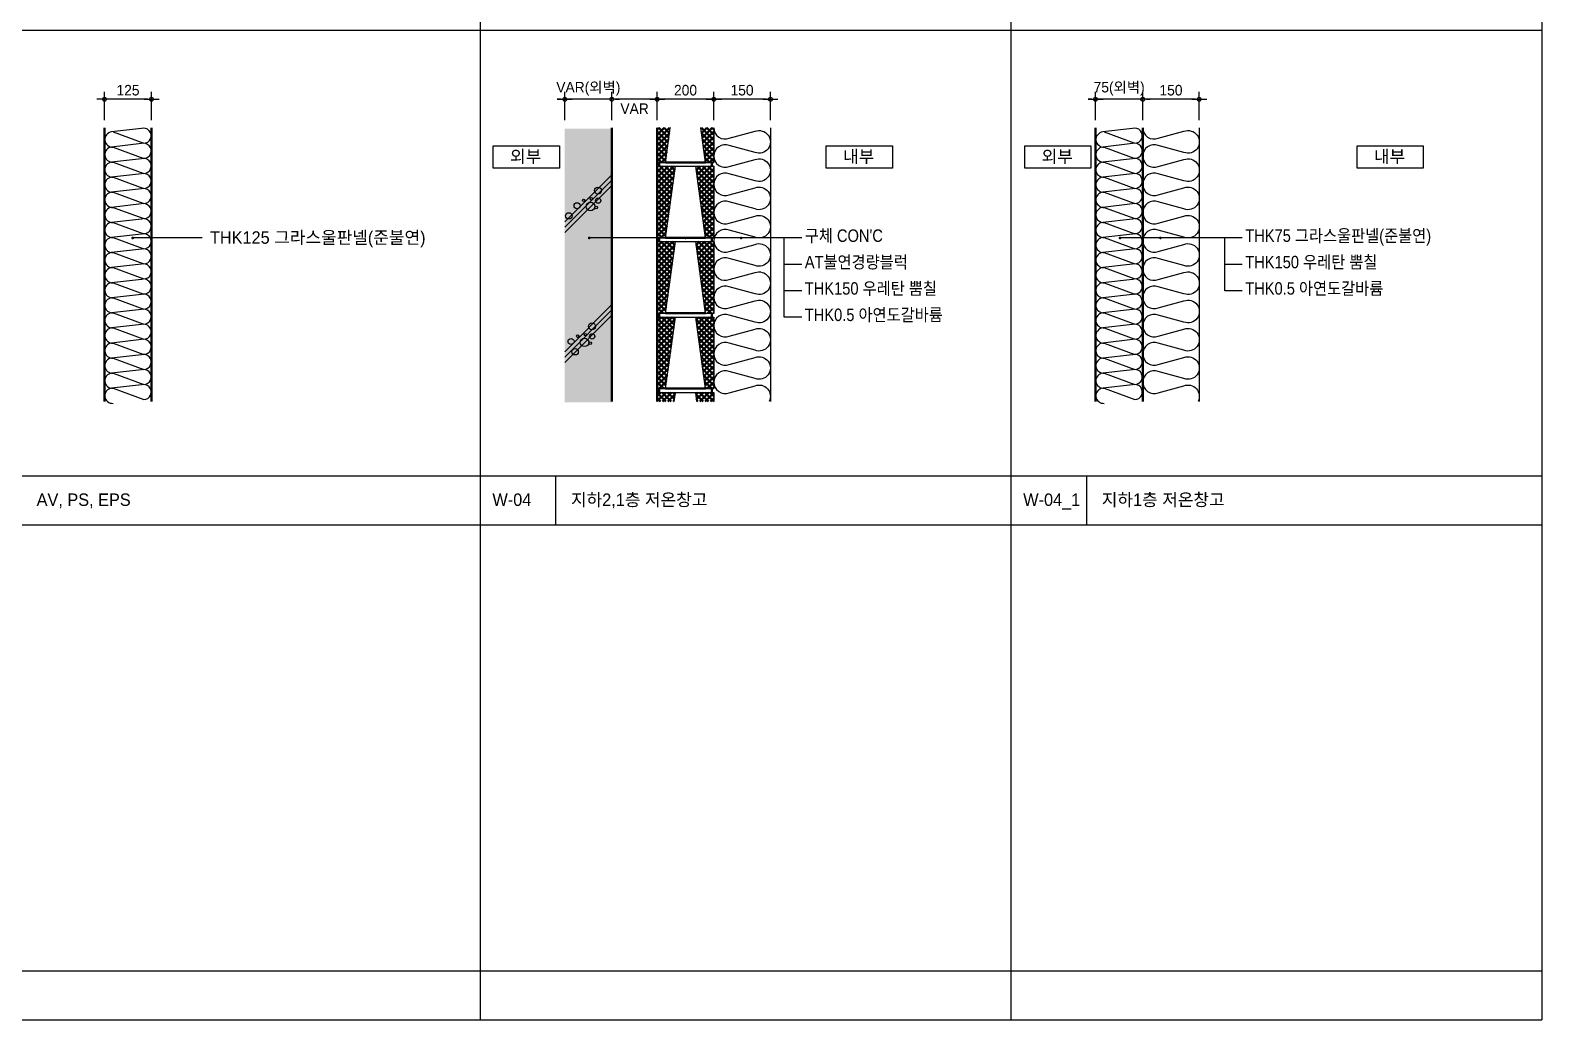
# Model space of a CAD drawing. Header units: millimetres. Extents: x 759136 to 783884, y -498149 to -492840.
# Drawn here: x 770666 to 774676, y -498091 to -495465 of the extents above; entities that cross this region are included whole.
import ezdxf

# ---------------------------------------------------------------- set-up
doc = ezdxf.new("R2010")
doc.units = ezdxf.units.MM
doc.layers.get('DEFPOINTS').update_dxf_attribs({"lineweight": 13})
for name, color, linetype in [('3TEX', 3, 'Continuous'), ('4ETC', 4, 'Continuous'), ('7SYM', 7, 'Continuous'), ('9', 7, 'Continuous'), ('COLM', 2, 'Continuous'), ('DIM', 8, 'Continuous'), ('ETC', 8, 'Continuous'), ('FIN', 6, 'Continuous'), ('HAT', 5, 'Continuous'), ('HAT9', 9, 'Continuous'), ('S2', 253, 'Continuous'), ('SY', 1, 'Continuous'), ('TEXT', 7, 'Continuous'), ('WAL', 3, 'Continuous')]:
    doc.layers.add(name, color=color, linetype=linetype)
doc.styles.add('1', font='')
doc.styles.add('나눔고딕', font='')
doc.styles.get('1').set_extended_font_data('Dotum')
doc.styles.get('나눔고딕').set_extended_font_data('Dotum')
doc.dimstyles.new('SAMOO-3', dxfattribs={"dimscale": 200, "dimtxt": 3.5, "dimasz": 1, "dimexe": 2, "dimexo": 2, "dimgap": 1, "dimtad": 1, "dimdec": 0, "dimlunit": 6, "dimtxsty": '나눔고딕', "dimblk": 'dimdot', "dimcen": 2.5, "dimdle": 1.5, "dimclrt": 2, "dimazin": 0, "dimtfac": 1, "dimtdec": 0, "dimtix": 1, "dimtmove": 2, "dimatfit": 3, "dimfxl": 1, "dimtvp": 1, "dimtolj": 1, "dimtzin": 0, "dimarcsym": 0})

# ---------------------------------------------------------------- blocks, each defined once
blk = doc.blocks.new('dimdot')
blk.add_line((-2, 0), (2, 0))
blk.add_circle((0, 0), 0.5)
blk = doc.blocks.new('*D31')
at = {"layer": 'DEFPOINTS', "color": 0}
for p in [(770863.2, -495648.5), (770863.2, -495724), (770988.2, -495724)]:
    blk.add_point(p, dxfattribs=at)
at = {"layer": 'DIM', "color": 0, "lineweight": -2}
for p, q in [((770863.2, -495704), (770863.2, -495628.5)), ((770988.2, -495704), (770988.2, -495628.5)), ((770978.2, -495648.5), (770873.2, -495648.5))]:
    blk.add_line(p, q, dxfattribs=at)
at = {"layer": 'DIM', "color": 0, "lineweight": -2, "xscale": 10, "yscale": 10, "zscale": 10, "rotation": 180}
blk.add_blockref('dimdot', (770863.2, -495648.5), dxfattribs=at)
at = {"layer": 'DIM', "color": 0, "lineweight": -2, "xscale": 10, "yscale": 10, "zscale": 10}
blk.add_blockref('dimdot', (770988.2, -495648.5), dxfattribs=at)
at = {"layer": 'DIM', "color": 2, "insert": (770925.7, -495624.5), "char_height": 28, "attachment_point": 5, "style": '나눔고딕'}
blk.add_mtext('\\A1;125', dxfattribs=at)
blk = doc.blocks.new('insul2')
blk.add_lwpolyline([(0.199, 0.194), (0.439, 0.844, 1.172784), (0.127, 0.794), (0.199, 0.164, 0.995634), (0.519, 0.194)], format="xyb")
blk = doc.blocks.new('*D25')
at = {"layer": 'DEFPOINTS', "color": 0}
for p in [(773617.2, -495648.5), (773617.2, -495724), (773767.2, -495724)]:
    blk.add_point(p, dxfattribs=at)
at = {"layer": 'DIM', "color": 0, "lineweight": -2}
for p, q in [((773617.2, -495704), (773617.2, -495628.5)), ((773767.2, -495704), (773767.2, -495628.5)), ((773757.2, -495648.5), (773627.2, -495648.5))]:
    blk.add_line(p, q, dxfattribs=at)
at = {"layer": 'DIM', "color": 0, "lineweight": -2, "xscale": 10, "yscale": 10, "zscale": 10, "rotation": 180}
blk.add_blockref('dimdot', (773617.2, -495648.5), dxfattribs=at)
at = {"layer": 'DIM', "color": 0, "lineweight": -2, "xscale": 10, "yscale": 10, "zscale": 10}
blk.add_blockref('dimdot', (773767.2, -495648.5), dxfattribs=at)
at = {"layer": 'DIM', "color": 2, "insert": (773692.2, -495624.5), "char_height": 28, "attachment_point": 5, "style": '나눔고딕'}
blk.add_mtext('\\A1;150', dxfattribs=at)
blk = doc.blocks.new('*D26')
at = {"layer": 'DEFPOINTS', "color": 0}
for p in [(773492.2, -495648.5), (773492.2, -495724), (773617.2, -495724)]:
    blk.add_point(p, dxfattribs=at)
at = {"layer": 'DIM', "color": 0, "lineweight": -2}
for p, q in [((773492.2, -495704), (773492.2, -495628.5)), ((773617.2, -495704), (773617.2, -495628.5)), ((773482.2, -495648.5), (773472.2, -495648.5)), ((773617.2, -495648.5), (773492.2, -495648.5)), ((773627.2, -495648.5), (773637.2, -495648.5))]:
    blk.add_line(p, q, dxfattribs=at)
at = {"layer": 'DIM', "color": 0, "lineweight": -2, "xscale": 10, "yscale": 10, "zscale": 10}
blk.add_blockref('dimdot', (773492.2, -495648.5), dxfattribs=at)
at = {"layer": 'DIM', "color": 0, "lineweight": -2, "xscale": 10, "yscale": 10, "zscale": 10, "rotation": 180}
blk.add_blockref('dimdot', (773617.2, -495648.5), dxfattribs=at)
at = {"layer": 'DIM', "color": 2, "insert": (773554.7, -495620.5), "char_height": 28, "attachment_point": 5, "style": '나눔고딕'}
blk.add_mtext('\\A1;75(외벽)', dxfattribs=at)
blk = doc.blocks.new('*D42')
at = {"layer": 'DEFPOINTS', "color": 0}
for p in [(772479.5, -495648.5), (772479.5, -495724), (772629.5, -495724)]:
    blk.add_point(p, dxfattribs=at)
at = {"layer": 'DIM', "color": 0, "lineweight": -2}
for p, q in [((772479.5, -495704), (772479.5, -495628.5)), ((772629.5, -495704), (772629.5, -495628.5)), ((772619.5, -495648.5), (772489.5, -495648.5))]:
    blk.add_line(p, q, dxfattribs=at)
at = {"layer": 'DIM', "color": 0, "lineweight": -2, "xscale": 10, "yscale": 10, "zscale": 10, "rotation": 180}
blk.add_blockref('dimdot', (772479.5, -495648.5), dxfattribs=at)
at = {"layer": 'DIM', "color": 0, "lineweight": -2, "xscale": 10, "yscale": 10, "zscale": 10}
blk.add_blockref('dimdot', (772629.5, -495648.5), dxfattribs=at)
at = {"layer": 'DIM', "color": 2, "insert": (772554.5, -495624.5), "char_height": 28, "attachment_point": 5, "style": '나눔고딕'}
blk.add_mtext('\\A1;150', dxfattribs=at)
blk = doc.blocks.new('*D43')
at = {"layer": 'DEFPOINTS', "color": 0}
for p in [(772329.5, -495648.5), (772329.5, -495724), (772479.5, -495724)]:
    blk.add_point(p, dxfattribs=at)
at = {"layer": 'DIM', "color": 0, "lineweight": -2}
for p, q in [((772329.5, -495704), (772329.5, -495628.5)), ((772479.5, -495704), (772479.5, -495628.5)), ((772469.5, -495648.5), (772339.5, -495648.5))]:
    blk.add_line(p, q, dxfattribs=at)
at = {"layer": 'DIM', "color": 0, "lineweight": -2, "xscale": 10, "yscale": 10, "zscale": 10, "rotation": 180}
blk.add_blockref('dimdot', (772329.5, -495648.5), dxfattribs=at)
at = {"layer": 'DIM', "color": 0, "lineweight": -2, "xscale": 10, "yscale": 10, "zscale": 10}
blk.add_blockref('dimdot', (772479.5, -495648.5), dxfattribs=at)
at = {"layer": 'DIM', "color": 2, "insert": (772404.5, -495624.5), "char_height": 28, "attachment_point": 5, "style": '나눔고딕'}
blk.add_mtext('\\A1;200', dxfattribs=at)
blk = doc.blocks.new('*D44')
at = {"layer": 'DEFPOINTS', "color": 0}
for p in [(772084.2, -495648.5), (772084.2, -495724), (772209.2, -495724)]:
    blk.add_point(p, dxfattribs=at)
at = {"layer": 'DIM', "color": 0, "lineweight": -2}
for p, q in [((772084.2, -495704), (772084.2, -495628.5)), ((772209.2, -495704), (772209.2, -495628.5)), ((772074.2, -495648.5), (772064.2, -495648.5)), ((772209.2, -495648.5), (772084.2, -495648.5)), ((772219.2, -495648.5), (772229.2, -495648.5))]:
    blk.add_line(p, q, dxfattribs=at)
at = {"layer": 'DIM', "color": 0, "lineweight": -2, "xscale": 10, "yscale": 10, "zscale": 10}
blk.add_blockref('dimdot', (772084.2, -495648.5), dxfattribs=at)
at = {"layer": 'DIM', "color": 0, "lineweight": -2, "xscale": 10, "yscale": 10, "zscale": 10, "rotation": 180}
blk.add_blockref('dimdot', (772209.2, -495648.5), dxfattribs=at)
at = {"layer": 'DIM', "color": 2, "insert": (772146.7, -495620.5), "char_height": 28, "attachment_point": 5, "style": '나눔고딕'}
blk.add_mtext('\\A1;VAR(외벽)', dxfattribs=at)
blk = doc.blocks.new('*D45')
at = {"layer": 'DEFPOINTS', "color": 0}
for p in [(772209.2, -495648.5), (772209.2, -495724), (772329.5, -495724)]:
    blk.add_point(p, dxfattribs=at)
at = {"layer": 'DIM', "color": 0, "lineweight": -2}
for p, q in [((772209.2, -495704), (772209.2, -495628.5)), ((772329.5, -495704), (772329.5, -495628.5)), ((772319.5, -495648.5), (772219.2, -495648.5))]:
    blk.add_line(p, q, dxfattribs=at)
at = {"layer": 'DIM', "color": 0, "lineweight": -2, "xscale": 10, "yscale": 10, "zscale": 10, "rotation": 180}
blk.add_blockref('dimdot', (772209.2, -495648.5), dxfattribs=at)
at = {"layer": 'DIM', "color": 0, "lineweight": -2, "xscale": 10, "yscale": 10, "zscale": 10}
blk.add_blockref('dimdot', (772329.5, -495648.5), dxfattribs=at)
at = {"layer": 'DIM', "color": 2, "insert": (772269.4, -495673.3), "char_height": 28, "attachment_point": 5, "style": '나눔고딕'}
blk.add_mtext('\\A1;VAR', dxfattribs=at)

msp = doc.modelspace()

# ---------------------------------------------------------------- hatches: boundary and pattern name
at = {"layer": 'HAT9', "lineweight": 50}
h = msp.add_hatch(dxfattribs=at)
h.set_pattern_fill('_USER', color=256, scale=10, angle=45, double=1, pattern_type=0)
h.set_pattern_definition([(45, (-17001247.802, -823949.045), (-7.071067812, 7.071067812), []), (135, (-17001247.802, -823949.045), (-7.071067812, -7.071067812), [])])
h.paths.add_polyline_path([(772364.1, -495724), (772329.5, -495724), (772329.5, -495816.2), (772351.5, -495816.2)])
h.paths.add_polyline_path([(772479.5, -495724), (772444.9, -495724), (772457.5, -495816.2), (772479.5, -495816.2)])
h.paths.add_polyline_path([(772479.5, -495826.2), (772431.5, -495826.2), (772457.5, -496016.2), (772479.5, -496016.2)])
h.paths.add_polyline_path([(772377.5, -495826.2), (772329.5, -495826.2), (772329.5, -496016.2), (772351.5, -496016.2)])
h.paths.add_polyline_path([(772377.5, -496026.2), (772329.5, -496026.2), (772329.5, -496216.2), (772351.5, -496216.2)])
h.paths.add_polyline_path([(772479.5, -496026.2), (772431.5, -496026.2), (772457.5, -496216.2), (772479.5, -496216.2)])
h.paths.add_polyline_path([(772479.5, -496226.2), (772431.5, -496226.2), (772457.5, -496416.2), (772479.5, -496416.2)])
h.paths.add_polyline_path([(772377.5, -496226.2), (772329.5, -496226.2), (772329.5, -496416.2), (772351.5, -496416.2)])
h.paths.add_polyline_path([(772377.5, -496426.2), (772329.5, -496426.2), (772329.5, -496450.2), (772374.2, -496450.2)])
h.paths.add_polyline_path([(772479.5, -496450.2), (772479.5, -496426.2), (772431.5, -496426.2), (772434.8, -496450.2)])
at = {"layer": 'S2'}
msp.add_hatch(color=256, dxfattribs=at).paths.add_polyline_path([(772209.2, -496452.6), (772084.2, -496452.6), (772084.2, -495726.4), (772209.2, -495726.4)])
at = {"layer": 'SY', "ltscale": 0.05}
h = msp.add_hatch(color=256, dxfattribs=at)
edge = h.paths.add_edge_path()
edge.add_arc((770938.1, -496016.4), 3.75, 90, 450)
h = msp.add_hatch(color=256, dxfattribs=at)
edge = h.paths.add_edge_path()
edge.add_arc((772149, -496016.4), 3.75, 90, 450)
h = msp.add_hatch(color=256, dxfattribs=at)
edge = h.paths.add_edge_path()
edge.add_arc((772404.4, -496016.4), 3.75, 90, 450)
h = msp.add_hatch(color=256, dxfattribs=at)
edge = h.paths.add_edge_path()
edge.add_arc((772552.1, -496016.4), 3.75, 90, 450)
h = msp.add_hatch(color=256, dxfattribs=at)
edge = h.paths.add_edge_path()
edge.add_arc((773557, -496016.4), 3.75, 90, 450)
h = msp.add_hatch(color=256, dxfattribs=at)
edge = h.paths.add_edge_path()
edge.add_arc((773664.1, -496016.4), 3.75, 90, 450)

# ---------------------------------------------------------------- linework, layer by layer
at = {"layer": '4ETC', "lineweight": 50}
for p, q in [((770863.2, -495724), (770863.2, -496450.2)), ((770988.2, -495724), (770988.2, -496450.2)), ((772329.5, -495724), (772329.5, -496450.2)), ((773492.2, -495724), (773492.2, -496450.2)), ((773617.2, -495724), (773617.2, -496450.2))]:
    msp.add_line(p, q, dxfattribs=at)
at = {"layer": '7SYM'}
for points in [[(771894.3, -495771.5), (772070, -495771.5), (772070, -495831.5), (771894.3, -495831.5)], [(772777.7, -495771.5), (772953.4, -495771.5), (772953.4, -495831.5), (772777.7, -495831.5)], [(773304.3, -495771.5), (773480, -495771.5), (773480, -495831.5), (773304.3, -495831.5)], [(774185.7, -495771.5), (774361.4, -495771.5), (774361.4, -495831.5), (774185.7, -495831.5)]]:
    msp.add_lwpolyline(points, close=True, dxfattribs=at)
at = {"layer": '9'}
for p, q in [((771859.7, -492839.7), (771859.7, -498090.7)), ((773267.7, -492839.7), (773267.7, -498090.7)), ((774675.7, -492839.7), (774675.7, -498090.7)), ((767635.7, -495465.2), (774675.7, -495465.2)), ((767635.7, -496647.9), (774675.7, -496647.9)), ((772059.7, -496647.9), (772059.7, -496777.9)), ((773467.7, -496647.9), (773467.7, -496777.9)), ((767635.7, -496777.9), (774675.7, -496777.9)), ((767635.7, -497960.7), (774675.7, -497960.7)), ((767635.7, -498090.7), (774675.7, -498090.7))]:
    msp.add_line(p, q, dxfattribs=at)
at = {"layer": 'COLM', "lineweight": 50}
msp.add_line((772209.2, -495724), (772209.2, -496450.2), dxfattribs=at)
at = {"layer": 'ETC'}
for points in [[(772479.5, -495724, 0.524856), (772520.2, -495752), (772588.9, -495733.4, -1.449198), (772588.9, -495789.5), (772520.2, -495770.9, 0.524856), (772479.5, -495799, 0.524856), (772520.2, -495827), (772588.9, -495808.4, -1.449198), (772588.9, -495864.5), (772520.2, -495845.9, 0.524856), (772479.5, -495874, 0.524856), (772520.2, -495902), (772588.9, -495883.4, -1.449198), (772588.9, -495939.5), (772520.2, -495920.9, 0.524856), (772479.5, -495949, 0.524856), (772520.2, -495977), (772588.9, -495958.4, -1.449198), (772588.9, -496014.5), (772520.2, -495995.9, 0.524856), (772479.5, -496024, 0.524856), (772520.2, -496052), (772588.9, -496033.4, -1.449198), (772588.9, -496089.5), (772520.2, -496070.9, 0.524856), (772479.5, -496099, 0.524856), (772520.2, -496127), (772588.9, -496108.4, -1.449198), (772588.9, -496164.5), (772520.2, -496145.9, 0.524856), (772479.5, -496174, 0.524856), (772520.2, -496202), (772588.9, -496183.4, -1.449198), (772588.9, -496239.5), (772520.2, -496220.9, 0.524856), (772479.5, -496249, 0.524856), (772520.2, -496277), (772588.9, -496258.4, -1.449198), (772588.9, -496314.5), (772520.2, -496295.9, 0.524856), (772479.5, -496324, 0.524856), (772520.2, -496352), (772588.9, -496333.4, -1.449198), (772588.9, -496389.5), (772520.2, -496370.9, 0.524856), (772479.5, -496399, 0.524856), (772520.2, -496427), (772588.9, -496408.4, -0.687202), (772626.2, -496450.2, -0.687202)], [(773617.2, -495724, 0.524856), (773657.9, -495752), (773726.6, -495733.4, -1.449198), (773726.6, -495789.5), (773657.9, -495770.9, 0.524856), (773617.2, -495799, 0.524856), (773657.9, -495827), (773726.6, -495808.4, -1.449198), (773726.6, -495864.5), (773657.9, -495845.9, 0.524856), (773617.2, -495874, 0.524856), (773657.9, -495902), (773726.6, -495883.4, -1.449198), (773726.6, -495939.5), (773657.9, -495920.9, 0.524856), (773617.2, -495949, 0.524856), (773657.9, -495977), (773726.6, -495958.4, -1.449198), (773726.6, -496014.5), (773657.9, -495995.9, 0.524856), (773617.2, -496024, 0.524856), (773657.9, -496052), (773726.6, -496033.4, -1.449198), (773726.6, -496089.5), (773657.9, -496070.9, 0.524856), (773617.2, -496099, 0.524856), (773657.9, -496127), (773726.6, -496108.4, -1.449198), (773726.6, -496164.5), (773657.9, -496145.9, 0.524856), (773617.2, -496174, 0.524856), (773657.9, -496202), (773726.6, -496183.4, -1.449198), (773726.6, -496239.5), (773657.9, -496220.9, 0.524856), (773617.2, -496249, 0.524856), (773657.9, -496277), (773726.6, -496258.4, -1.449198), (773726.6, -496314.5), (773657.9, -496295.9, 0.524856), (773617.2, -496324, 0.524856), (773657.9, -496352), (773726.6, -496333.4, -1.449198), (773726.6, -496389.5), (773657.9, -496370.9, 0.524856), (773617.2, -496399, 0.524856), (773657.9, -496427), (773726.6, -496408.4, -0.687202), (773763.9, -496450.2, -0.687202)]]:
    msp.add_lwpolyline(points, format="xyb", dxfattribs=at)
at = {"layer": 'FIN'}
for p, q in [((772629.5, -495724), (772629.5, -496450.2)), ((773767.2, -495724), (773767.2, -496450.2))]:
    msp.add_line(p, q, dxfattribs=at)
at = {"layer": 'HAT'}
for p, q in [((772084.2, -495973.6), (772210.9, -495847)), ((772084.2, -495987.8), (772210.9, -495861.1)), ((772084.2, -496001.9), (772210.9, -495875.2)), ((772084.2, -496318.1), (772210.9, -496191.4)), ((772084.2, -496332.3), (772210.9, -496205.6)), ((772084.2, -496346.4), (772210.9, -496219.7))]:
    msp.add_line(p, q, dxfattribs=at)
for centre, radius in [((772134.2, -495916.4), 3.38), ((772154.7, -495912.7), 3.38), ((772172.1, -495890.7), 9.11), ((772172.8, -495917.2), 6.97), ((772095.1, -495958), 8.56), ((772116.8, -495930.8), 8.04), ((772152.4, -495933.1), 11.3), ((772167.5, -495935.4), 3.38), ((772118.4, -496276.7), 3.38), ((772138.9, -496272.9), 3.38), ((772156.3, -496251), 9.11), ((772157, -496277.5), 6.97), ((772101, -496291.1), 8.04), ((772111.6, -496318.3), 8.56), ((772136.6, -496293.4), 11.3), ((772151.7, -496295.6), 3.38)]:
    msp.add_circle(centre, radius, dxfattribs=at)
at = {"layer": 'HAT9', "lineweight": 50}
for p, q in [((772334.5, -495816.2), (772334.5, -495826.2)), ((772351.5, -495816.2), (772457.5, -495816.2)), ((772474.5, -495816.2), (772474.5, -495826.2)), ((772334.5, -496016.2), (772334.5, -496026.2)), ((772351.5, -496016.2), (772457.5, -496016.2)), ((772474.5, -496016.2), (772474.5, -496026.2)), ((772334.5, -496216.2), (772334.5, -496226.2)), ((772351.5, -496216.2), (772457.5, -496216.2)), ((772474.5, -496216.2), (772474.5, -496226.2)), ((772334.5, -496416.2), (772334.5, -496426.2)), ((772351.5, -496416.2), (772457.5, -496416.2)), ((772474.5, -496416.2), (772474.5, -496426.2))]:
    msp.add_line(p, q, dxfattribs=at)
at = {"layer": 'SY', "ltscale": 0.05}
for p, q in [((771122.6, -496016.4), (770938.7, -496016.4)), ((772712.9, -496016.4), (772148.2, -496016.4)), ((772666.5, -496226.4), (772666.5, -496016.4)), ((773881.2, -496016.4), (773556.2, -496016.4)), ((773834.8, -496156.4), (773834.8, -496016.4)), ((772712.9, -496086.4), (772666.5, -496086.4)), ((773881.2, -496086.4), (773834.8, -496086.4)), ((772712.9, -496156.4), (772666.5, -496156.4)), ((773881.2, -496156.4), (773834.8, -496156.4)), ((772712.9, -496226.4), (772666.5, -496226.4))]:
    msp.add_line(p, q, dxfattribs=at)
at = {"layer": 'WAL'}
for p, q in [((772329.5, -495724), (772329.5, -495816.2)), ((772351.5, -495816.2), (772364.1, -495724)), ((772457.5, -495816.2), (772444.9, -495724)), ((772479.5, -495724), (772479.5, -495816.2)), ((772329.5, -495816.2), (772351.5, -495816.2)), ((772329.5, -495826.2), (772479.5, -495826.2)), ((772329.5, -495826.2), (772329.5, -496016.2)), ((772351.5, -496016.2), (772377.5, -495826.2)), ((772457.5, -496016.2), (772431.5, -495826.2)), ((772457.5, -495816.2), (772479.5, -495816.2)), ((772479.5, -495826.2), (772479.5, -496016.2)), ((772329.5, -496016.2), (772351.5, -496016.2)), ((772329.5, -496026.2), (772479.5, -496026.2)), ((772329.5, -496026.2), (772329.5, -496216.2)), ((772351.5, -496216.2), (772377.5, -496026.2)), ((772457.5, -496216.2), (772431.5, -496026.2)), ((772457.5, -496016.2), (772479.5, -496016.2)), ((772479.5, -496026.2), (772479.5, -496216.2)), ((772329.5, -496216.2), (772351.5, -496216.2)), ((772329.5, -496226.2), (772479.5, -496226.2)), ((772329.5, -496226.2), (772329.5, -496416.2)), ((772351.5, -496416.2), (772377.5, -496226.2)), ((772457.5, -496416.2), (772431.5, -496226.2)), ((772457.5, -496216.2), (772479.5, -496216.2)), ((772479.5, -496226.2), (772479.5, -496416.2)), ((772329.5, -496416.2), (772351.5, -496416.2)), ((772329.5, -496426.2), (772479.5, -496426.2)), ((772329.5, -496426.2), (772329.5, -496450.2)), ((772374.2, -496450.2), (772377.5, -496426.2)), ((772434.8, -496450.2), (772431.5, -496426.2)), ((772457.5, -496416.2), (772479.5, -496416.2)), ((772479.5, -496426.2), (772479.5, -496450.2))]:
    msp.add_line(p, q, dxfattribs=at)

# ---------------------------------------------------------------- block references
at = {"layer": 'ETC', "xscale": 125, "yscale": 125, "rotation": 270, "row_count": 1, "column_count": 18, "row_spacing": 0, "column_spacing": 40}
for p in [(770861.8, -495710.3), (773490.8, -495710.3)]:
    msp.add_blockref('insul2', p, dxfattribs=at)

# ---------------------------------------------------------------- texts
at = {"layer": '3TEX', "style": '1'}
for s, p in [('외부', (771939.1, -495816.6)), ('내부', (772822.5, -495816.6)), ('외부', (773349.1, -495816.6)), ('내부', (774230.5, -495816.6))]:
    msp.add_text(s, height=33, dxfattribs=at).set_placement(p)
at = {"layer": 'TEXT', "style": '1'}
for s, p in [('THK125 그라스울판넬(준불연)', (771143.1, -496031.7)), ('AV, PS, EPS', (770683.3, -496727.3)), ('W-04', (771892.3, -496727.3)), ('지하2,1층 저온창고', (772100.7, -496727.3)), ('W-04_1', (773300.3, -496727.3)), ('지하1층 저온창고', (773508.7, -496727.3))]:
    msp.add_text(s, height=33, dxfattribs=at).set_placement(p)
at = {"layer": 'TEXT', "style": '1', "width": 0.9}
for s, p in [("구체 CON'C ", (772720.9, -496026.8)), ('THK75 그라스울판넬(준불연)', (773889.2, -496026.8)), ('AT불연경량블럭', (772720.9, -496096.8)), ('THK150 우레탄 뿜칠', (773889.2, -496096.8)), ('THK150 우레탄 뿜칠', (772720.9, -496166.8)), ('THK0.5 아연도갈바륨', (773889.2, -496166.8)), ('THK0.5 아연도갈바륨', (772720.9, -496236.8))]:
    msp.add_text(s, height=33, dxfattribs=at).set_placement(p)

# ---------------------------------------------------------------- dimensions: what is measured, and where the dimension line sits
at = {"layer": 'DIM'}
for base, p1, p2, text, picture, middle in [((772084.2, -495648.5), (772209.2, -495724), (772084.2, -495724), 'VAR(외벽)', '*D44', (772146.7, -495620.5)), ((773492.2, -495648.5), (773617.2, -495724), (773492.2, -495724), '75(외벽)', '*D26', (773554.7, -495620.5)), ((770863.2, -495648.5), (770988.2, -495724), (770863.2, -495724), '125', '*D31', (770925.7, -495624.5)), ((772329.5, -495648.5), (772479.5, -495724), (772329.5, -495724), '200', '*D43', (772404.5, -495624.5))]:
    dim = msp.add_linear_dim(base=base, p1=p1, p2=p2, angle=180, text=text, dimstyle='SAMOO-3', override={"dimscale": 10, "dimtxt": 2.8, "dimtxsty": '나눔고딕'}, dxfattribs=at)
    dim.commit()
    dim.dimension.update_dxf_attribs({"geometry": picture, "text_midpoint": middle})
dim = msp.add_linear_dim(base=(772209.2, -495648.5), p1=(772329.5, -495724), p2=(772209.2, -495724), angle=180, text='VAR', dimstyle='SAMOO-3', override={"dimscale": 10, "dimtxt": 2.8, "dimtxsty": '나눔고딕'}, dxfattribs=at)
dim.commit()
dim.dimension.update_dxf_attribs({"geometry": '*D45', "text_midpoint": (772269.4, -495673.3), "dimtype": 160})
for base, p1, p2, picture, middle in [((772479.5, -495648.5), (772629.5, -495724), (772479.5, -495724), '*D42', (772554.5, -495624.5)), ((773617.2, -495648.5), (773767.2, -495724), (773617.2, -495724), '*D25', (773692.2, -495624.5))]:
    dim = msp.add_linear_dim(base=base, p1=p1, p2=p2, angle=180, dimstyle='SAMOO-3', override={"dimscale": 10, "dimtxt": 2.8}, dxfattribs=at)
    dim.commit()
    dim.dimension.update_dxf_attribs({"geometry": picture, "text_midpoint": middle})

doc.saveas('drawing.dxf')
